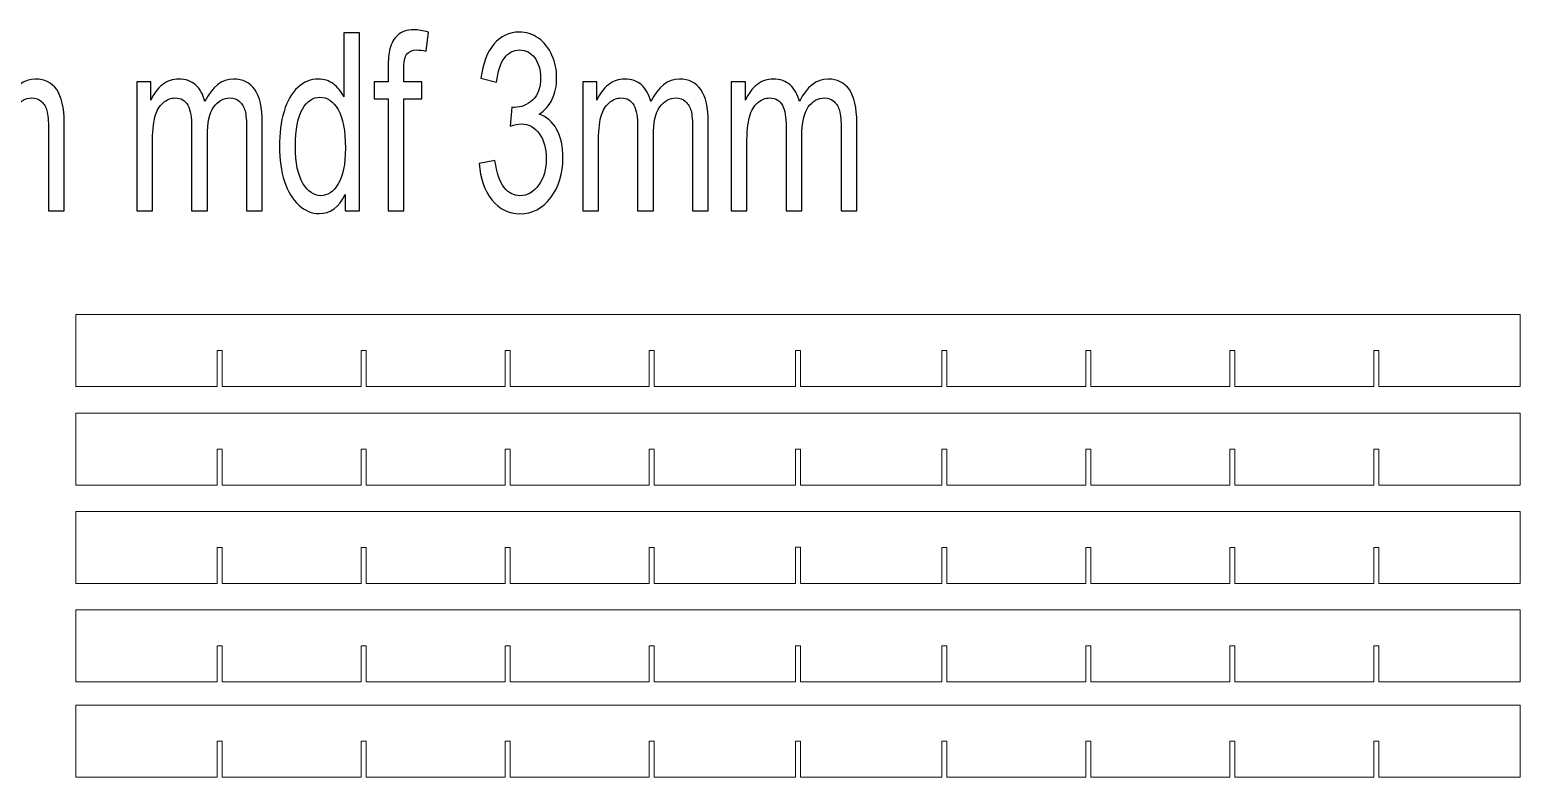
# Model space of a CAD drawing. Header units: millimetres. Extents: x -2444 to 3336, y -980 to 1690.
# Drawn here: x 1020 to 2055, y 1081 to 1600 of the extents above; entities that cross this region are included whole.
import ezdxf

# ---------------------------------------------------------------- set-up
doc = ezdxf.new("R2010")
doc.units = ezdxf.units.MM
doc.header["$MEASUREMENT"] = 0
doc.layers.add('Camada 1', color=7, linetype='Continuous')

msp = doc.modelspace()

# ---------------------------------------------------------------- linework, layer by layer
at = {"layer": 'Camada 1', "color": 250}
for points, knots in [([(1238.7572, 1474.3591), (1238.7572, 1474.3591), (1238.7572, 1485.7258), (1238.7572, 1485.7258), (1238.7572, 1485.7258), (1234.69, 1476.8914), (1228.7026, 1472.4599), (1220.7952, 1472.4599), (1220.7952, 1472.4599), (1215.675, 1472.4599), (1210.9677, 1474.4167), (1206.694, 1478.359), (1206.694, 1478.359), (1202.3996, 1482.2726), (1199.0756, 1487.7689), (1196.7013, 1494.7904), (1196.7013, 1494.7904), (1194.3476, 1501.8406), (1193.1708, 1509.9268), (1193.1708, 1519.0777), (1193.1708, 1519.0777), (1193.1708, 1527.9984), (1194.2444, 1536.0846), (1196.371, 1543.365), (1196.371, 1543.365), (1198.5181, 1550.6167), (1201.7183, 1556.1993), (1205.992, 1560.0554), (1205.992, 1560.0554), (1210.2451, 1563.9402), (1215.035, 1565.8682), (1220.2997, 1565.8682), (1220.2997, 1565.8682), (1224.1812, 1565.8682), (1227.629, 1564.7172), (1230.6434, 1562.4438), (1230.6434, 1562.4438), (1233.6577, 1560.1705), (1236.1146, 1557.1777), (1238.014, 1553.5231), (1238.014, 1553.5231), (1238.014, 1553.5231), (1238.014, 1597.9827), (1238.014, 1597.9827), (1238.014, 1597.9827), (1238.014, 1597.9827), (1248.9151, 1597.9827), (1248.9151, 1597.9827), (1248.9151, 1597.9827), (1248.9151, 1597.9827), (1248.9151, 1474.3591), (1248.9151, 1474.3591), (1248.9151, 1474.3591), (1248.9151, 1474.3591), (1238.7572, 1474.3591), (1238.7572, 1474.3591)], [0, 0, 0, 0, 0.066666667, 0.066666667, 0.066666667, 0.066666667, 0.133333333, 0.133333333, 0.133333333, 0.133333333, 0.2, 0.2, 0.2, 0.2, 0.266666667, 0.266666667, 0.266666667, 0.266666667, 0.333333333, 0.333333333, 0.333333333, 0.333333333, 0.4, 0.4, 0.4, 0.4, 0.466666667, 0.466666667, 0.466666667, 0.466666667, 0.533333333, 0.533333333, 0.533333333, 0.533333333, 0.6, 0.6, 0.6, 0.6, 0.666666667, 0.666666667, 0.666666667, 0.666666667, 0.733333333, 0.733333333, 0.733333333, 0.733333333, 0.8, 0.8, 0.8, 0.8, 0.866666667, 0.866666667, 0.866666667, 0.866666667, 1, 1, 1, 1]), ([(1268.7559, 1474.3591), (1268.7559, 1474.3591), (1268.7559, 1552.2282), (1268.7559, 1552.2282), (1268.7559, 1552.2282), (1268.7559, 1552.2282), (1259.0936, 1552.2282), (1259.0936, 1552.2282), (1259.0936, 1552.2282), (1259.0936, 1552.2282), (1259.0936, 1563.969), (1259.0936, 1563.969), (1259.0936, 1563.969), (1259.0936, 1563.969), (1268.7559, 1563.969), (1268.7559, 1563.969), (1268.7559, 1563.969), (1268.7559, 1563.969), (1268.7559, 1573.4652), (1268.7559, 1573.4652), (1268.7559, 1573.4652), (1268.7559, 1579.4795), (1269.1276, 1583.9398), (1269.8914, 1586.8462), (1269.8914, 1586.8462), (1270.9444, 1590.7598), (1272.7612, 1593.954), (1275.4039, 1596.4), (1275.4039, 1596.4), (1278.026, 1598.846), (1281.7216, 1600.0546), (1286.4702, 1600.0546), (1286.4702, 1600.0546), (1289.5465, 1600.0546), (1292.9324, 1599.5367), (1296.6487, 1598.5295), (1296.6487, 1598.5295), (1296.6487, 1598.5295), (1295.0177, 1585.2348), (1295.0177, 1585.2348), (1295.0177, 1585.2348), (1292.7466, 1585.7815), (1290.6201, 1586.0693), (1288.5968, 1586.0693), (1288.5968, 1586.0693), (1285.2934, 1586.0693), (1282.9604, 1585.0909), (1281.5771, 1583.1341), (1281.5771, 1583.1341), (1280.2144, 1581.1773), (1279.5331, 1577.5227), (1279.5331, 1572.1703), (1279.5331, 1572.1703), (1279.5331, 1572.1703), (1279.5331, 1563.969), (1279.5331, 1563.969), (1279.5331, 1563.969), (1279.5331, 1563.969), (1292.0446, 1563.969), (1292.0446, 1563.969), (1292.0446, 1563.969), (1292.0446, 1563.969), (1292.0446, 1552.2282), (1292.0446, 1552.2282), (1292.0446, 1552.2282), (1292.0446, 1552.2282), (1279.657, 1552.2282), (1279.657, 1552.2282), (1279.657, 1552.2282), (1279.657, 1552.2282), (1279.657, 1474.3591), (1279.657, 1474.3591), (1279.657, 1474.3591), (1279.657, 1474.3591), (1268.7559, 1474.3591), (1268.7559, 1474.3591)], [0, 0, 0, 0, 0.05, 0.05, 0.05, 0.05, 0.1, 0.1, 0.1, 0.1, 0.15, 0.15, 0.15, 0.15, 0.2, 0.2, 0.2, 0.2, 0.25, 0.25, 0.25, 0.25, 0.3, 0.3, 0.3, 0.3, 0.35, 0.35, 0.35, 0.35, 0.4, 0.4, 0.4, 0.4, 0.45, 0.45, 0.45, 0.45, 0.5, 0.5, 0.5, 0.5, 0.55, 0.55, 0.55, 0.55, 0.6, 0.6, 0.6, 0.6, 0.65, 0.65, 0.65, 0.65, 0.7, 0.7, 0.7, 0.7, 0.75, 0.75, 0.75, 0.75, 0.8, 0.8, 0.8, 0.8, 0.85, 0.85, 0.85, 0.85, 0.9, 0.9, 0.9, 0.9, 1, 1, 1, 1]), ([(1332.0153, 1507.1643), (1332.0153, 1507.1643), (1342.9164, 1509.2362), (1342.9164, 1509.2362), (1342.9164, 1509.2362), (1344.1758, 1500.6032), (1346.2817, 1494.3875), (1349.2754, 1490.589), (1349.2754, 1490.589), (1352.2691, 1486.7905), (1355.9441, 1484.8913), (1360.3004, 1484.8913), (1360.3004, 1484.8913), (1365.4619, 1484.8913), (1369.8182, 1487.3661), (1373.328, 1492.3156), (1373.328, 1492.3156), (1376.8378, 1497.2652), (1378.5927, 1503.3945), (1378.5927, 1510.7038), (1378.5927, 1510.7038), (1378.5927, 1517.6677), (1376.9617, 1523.4229), (1373.679, 1527.9696), (1373.679, 1527.9696), (1370.4169, 1532.4875), (1366.2671, 1534.7609), (1361.2088, 1534.7609), (1361.2088, 1534.7609), (1359.1442, 1534.7609), (1356.5841, 1534.1853), (1353.5079, 1533.0631), (1353.5079, 1533.0631), (1353.5079, 1533.0631), (1354.726, 1546.3578), (1354.726, 1546.3578), (1354.726, 1546.3578), (1355.4485, 1546.2427), (1356.0473, 1546.1851), (1356.4809, 1546.1851), (1356.4809, 1546.1851), (1361.1468, 1546.1851), (1365.3174, 1547.8829), (1369.0543, 1551.2498), (1369.0543, 1551.2498), (1372.7706, 1554.6166), (1374.6287, 1559.7964), (1374.6287, 1566.7891), (1374.6287, 1566.7891), (1374.6287, 1572.3429), (1373.2661, 1576.9471), (1370.5614, 1580.6018), (1370.5614, 1580.6018), (1367.8568, 1584.2564), (1364.3677, 1586.0693), (1360.0939, 1586.0693), (1360.0939, 1586.0693), (1355.8408, 1586.0693), (1352.3103, 1584.1988), (1349.4818, 1580.4579), (1349.4818, 1580.4579), (1346.6534, 1576.7169), (1344.8365, 1571.1055), (1344.0313, 1563.6237), (1344.0313, 1563.6237), (1344.0313, 1563.6237), (1333.1302, 1566.3862), (1333.1302, 1566.3862), (1333.1302, 1566.3862), (1334.4722, 1576.5731), (1337.4865, 1584.4866), (1342.2144, 1590.098), (1342.2144, 1590.098), (1346.9218, 1595.7094), (1352.8059, 1598.5007), (1359.8255, 1598.5007), (1359.8255, 1598.5007), (1364.6567, 1598.5007), (1369.1162, 1597.0619), (1373.1835, 1594.1555), (1373.1835, 1594.1555), (1377.2714, 1591.2778), (1380.389, 1587.3354), (1382.5361, 1582.3571), (1382.5361, 1582.3571), (1384.704, 1577.35), (1385.7775, 1572.0552), (1385.7775, 1566.4437), (1385.7775, 1566.4437), (1385.7775, 1561.1201), (1384.7453, 1556.2857), (1382.7013, 1551.9116), (1382.7013, 1551.9116), (1380.6367, 1547.5376), (1377.5811, 1544.0557), (1373.5551, 1541.4658), (1373.5551, 1541.4658), (1378.7992, 1539.7967), (1382.8665, 1536.286), (1385.7775, 1530.9624), (1385.7775, 1530.9624), (1388.668, 1525.6675), (1390.1132, 1518.9914), (1390.1132, 1511.0203), (1390.1132, 1511.0203), (1390.1132, 1500.2291), (1387.2847, 1491.0494), (1381.6484, 1483.5388), (1381.6484, 1483.5388), (1375.9913, 1476.0281), (1368.8479, 1472.2872), (1360.2178, 1472.2872), (1360.2178, 1472.2872), (1352.4342, 1472.2872), (1345.972, 1475.5389), (1340.8312, 1482.0136), (1340.8312, 1482.0136), (1335.6697, 1488.4883), (1332.7379, 1496.8623), (1332.0153, 1507.1643)], [0, 0, 0, 0, 0.032258065, 0.032258065, 0.032258065, 0.032258065, 0.064516129, 0.064516129, 0.064516129, 0.064516129, 0.096774194, 0.096774194, 0.096774194, 0.096774194, 0.129032258, 0.129032258, 0.129032258, 0.129032258, 0.161290323, 0.161290323, 0.161290323, 0.161290323, 0.193548387, 0.193548387, 0.193548387, 0.193548387, 0.225806452, 0.225806452, 0.225806452, 0.225806452, 0.258064516, 0.258064516, 0.258064516, 0.258064516, 0.290322581, 0.290322581, 0.290322581, 0.290322581, 0.322580645, 0.322580645, 0.322580645, 0.322580645, 0.35483871, 0.35483871, 0.35483871, 0.35483871, 0.387096774, 0.387096774, 0.387096774, 0.387096774, 0.419354839, 0.419354839, 0.419354839, 0.419354839, 0.451612903, 0.451612903, 0.451612903, 0.451612903, 0.483870968, 0.483870968, 0.483870968, 0.483870968, 0.516129032, 0.516129032, 0.516129032, 0.516129032, 0.548387097, 0.548387097, 0.548387097, 0.548387097, 0.580645161, 0.580645161, 0.580645161, 0.580645161, 0.612903226, 0.612903226, 0.612903226, 0.612903226, 0.64516129, 0.64516129, 0.64516129, 0.64516129, 0.677419355, 0.677419355, 0.677419355, 0.677419355, 0.709677419, 0.709677419, 0.709677419, 0.709677419, 0.741935484, 0.741935484, 0.741935484, 0.741935484, 0.774193548, 0.774193548, 0.774193548, 0.774193548, 0.806451613, 0.806451613, 0.806451613, 0.806451613, 0.838709677, 0.838709677, 0.838709677, 0.838709677, 0.870967742, 0.870967742, 0.870967742, 0.870967742, 0.903225806, 0.903225806, 0.903225806, 0.903225806, 0.935483871, 0.935483871, 0.935483871, 0.935483871, 1, 1, 1, 1]), ([(956.4641, 1474.3591), (956.4641, 1474.3591), (956.4641, 1563.969), (956.4641, 1563.969), (956.4641, 1563.969), (956.4641, 1563.969), (966.2503, 1563.969), (966.2503, 1563.969), (966.2503, 1563.969), (966.2503, 1563.969), (966.2503, 1551.3073), (966.2503, 1551.3073), (966.2503, 1551.3073), (968.2529, 1555.6813), (970.937, 1559.2209), (974.2816, 1561.8683), (974.2816, 1561.8683), (977.6262, 1564.5445), (981.4251, 1565.8682), (985.6988, 1565.8682), (985.6988, 1565.8682), (990.4474, 1565.8682), (994.3496, 1564.4869), (997.3845, 1561.7532), (997.3845, 1561.7532), (1000.4195, 1558.9906), (1002.5667, 1555.1634), (1003.8054, 1550.2138), (1003.8054, 1550.2138), (1008.9256, 1560.6597), (1015.553, 1565.8682), (1023.7289, 1565.8682), (1023.7289, 1565.8682), (1030.1292, 1565.8682), (1035.0635, 1563.4222), (1038.4908, 1558.5014), (1038.4908, 1558.5014), (1041.9387, 1553.5807), (1043.6729, 1546.0125), (1043.6729, 1535.7968), (1043.6729, 1535.7968), (1043.6729, 1535.7968), (1043.6729, 1474.3591), (1043.6729, 1474.3591), (1043.6729, 1474.3591), (1043.6729, 1474.3591), (1032.7718, 1474.3591), (1032.7718, 1474.3591), (1032.7718, 1474.3591), (1032.7718, 1474.3591), (1032.7718, 1530.7609), (1032.7718, 1530.7609), (1032.7718, 1530.7609), (1032.7718, 1536.804), (1032.4002, 1541.178), (1031.6982, 1543.8542), (1031.6982, 1543.8542), (1030.9963, 1546.5304), (1029.7162, 1548.6599), (1027.8374, 1550.3002), (1027.8374, 1550.3002), (1025.9793, 1551.9404), (1023.7908, 1552.7462), (1021.2926, 1552.7462), (1021.2926, 1552.7462), (1016.7505, 1552.7462), (1012.9929, 1550.6455), (1009.9992, 1546.4729), (1009.9992, 1546.4729), (1007.0055, 1542.2715), (1005.519, 1535.5666), (1005.519, 1526.3581), (1005.519, 1526.3581), (1005.519, 1526.3581), (1005.519, 1474.3591), (1005.519, 1474.3591), (1005.519, 1474.3591), (1005.519, 1474.3591), (994.618, 1474.3591), (994.618, 1474.3591), (994.618, 1474.3591), (994.618, 1474.3591), (994.618, 1532.5163), (994.618, 1532.5163), (994.618, 1532.5163), (994.618, 1539.25), (993.7302, 1544.3147), (991.9546, 1547.6815), (991.9546, 1547.6815), (990.179, 1551.0483), (987.2679, 1552.7462), (983.242, 1552.7462), (983.242, 1552.7462), (980.1864, 1552.7462), (977.3578, 1551.6239), (974.7565, 1549.3793), (974.7565, 1549.3793), (972.1551, 1547.1347), (970.2763, 1543.8542), (969.0995, 1539.509), (969.0995, 1539.509), (967.9433, 1535.1925), (967.3652, 1528.948), (967.3652, 1520.8043), (967.3652, 1520.8043), (967.3652, 1520.8043), (967.3652, 1474.3591), (967.3652, 1474.3591), (967.3652, 1474.3591), (967.3652, 1474.3591), (956.4641, 1474.3591), (956.4641, 1474.3591)], [0, 0, 0, 0, 0.034482759, 0.034482759, 0.034482759, 0.034482759, 0.068965517, 0.068965517, 0.068965517, 0.068965517, 0.103448276, 0.103448276, 0.103448276, 0.103448276, 0.137931034, 0.137931034, 0.137931034, 0.137931034, 0.172413793, 0.172413793, 0.172413793, 0.172413793, 0.206896552, 0.206896552, 0.206896552, 0.206896552, 0.24137931, 0.24137931, 0.24137931, 0.24137931, 0.275862069, 0.275862069, 0.275862069, 0.275862069, 0.310344828, 0.310344828, 0.310344828, 0.310344828, 0.344827586, 0.344827586, 0.344827586, 0.344827586, 0.379310345, 0.379310345, 0.379310345, 0.379310345, 0.413793103, 0.413793103, 0.413793103, 0.413793103, 0.448275862, 0.448275862, 0.448275862, 0.448275862, 0.482758621, 0.482758621, 0.482758621, 0.482758621, 0.517241379, 0.517241379, 0.517241379, 0.517241379, 0.551724138, 0.551724138, 0.551724138, 0.551724138, 0.586206897, 0.586206897, 0.586206897, 0.586206897, 0.620689655, 0.620689655, 0.620689655, 0.620689655, 0.655172414, 0.655172414, 0.655172414, 0.655172414, 0.689655172, 0.689655172, 0.689655172, 0.689655172, 0.724137931, 0.724137931, 0.724137931, 0.724137931, 0.75862069, 0.75862069, 0.75862069, 0.75862069, 0.793103448, 0.793103448, 0.793103448, 0.793103448, 0.827586207, 0.827586207, 0.827586207, 0.827586207, 0.862068966, 0.862068966, 0.862068966, 0.862068966, 0.896551724, 0.896551724, 0.896551724, 0.896551724, 0.931034483, 0.931034483, 0.931034483, 0.931034483, 1, 1, 1, 1]), ([(1094.0699, 1474.3591), (1094.0699, 1474.3591), (1094.0699, 1563.969), (1094.0699, 1563.969), (1094.0699, 1563.969), (1094.0699, 1563.969), (1103.8561, 1563.969), (1103.8561, 1563.969), (1103.8561, 1563.969), (1103.8561, 1563.969), (1103.8561, 1551.3073), (1103.8561, 1551.3073), (1103.8561, 1551.3073), (1105.8587, 1555.6813), (1108.5427, 1559.2209), (1111.8874, 1561.8683), (1111.8874, 1561.8683), (1115.232, 1564.5445), (1119.0309, 1565.8682), (1123.3046, 1565.8682), (1123.3046, 1565.8682), (1128.0532, 1565.8682), (1131.9554, 1564.4869), (1134.9903, 1561.7532), (1134.9903, 1561.7532), (1138.0252, 1558.9906), (1140.1725, 1555.1634), (1141.4112, 1550.2138), (1141.4112, 1550.2138), (1146.5314, 1560.6597), (1153.1588, 1565.8682), (1161.3347, 1565.8682), (1161.3347, 1565.8682), (1167.7349, 1565.8682), (1172.6693, 1563.4222), (1176.0965, 1558.5014), (1176.0965, 1558.5014), (1179.5444, 1553.5807), (1181.2787, 1546.0125), (1181.2787, 1535.7968), (1181.2787, 1535.7968), (1181.2787, 1535.7968), (1181.2787, 1474.3591), (1181.2787, 1474.3591), (1181.2787, 1474.3591), (1181.2787, 1474.3591), (1170.3776, 1474.3591), (1170.3776, 1474.3591), (1170.3776, 1474.3591), (1170.3776, 1474.3591), (1170.3776, 1530.7609), (1170.3776, 1530.7609), (1170.3776, 1530.7609), (1170.3776, 1536.804), (1170.006, 1541.178), (1169.304, 1543.8542), (1169.304, 1543.8542), (1168.6021, 1546.5304), (1167.322, 1548.6599), (1165.4432, 1550.3002), (1165.4432, 1550.3002), (1163.5851, 1551.9404), (1161.3966, 1552.7462), (1158.8984, 1552.7462), (1158.8984, 1552.7462), (1154.3563, 1552.7462), (1150.5987, 1550.6455), (1147.605, 1546.4729), (1147.605, 1546.4729), (1144.6113, 1542.2715), (1143.1248, 1535.5666), (1143.1248, 1526.3581), (1143.1248, 1526.3581), (1143.1248, 1526.3581), (1143.1248, 1474.3591), (1143.1248, 1474.3591), (1143.1248, 1474.3591), (1143.1248, 1474.3591), (1132.2238, 1474.3591), (1132.2238, 1474.3591), (1132.2238, 1474.3591), (1132.2238, 1474.3591), (1132.2238, 1532.5163), (1132.2238, 1532.5163), (1132.2238, 1532.5163), (1132.2238, 1539.25), (1131.336, 1544.3147), (1129.5604, 1547.6815), (1129.5604, 1547.6815), (1127.7848, 1551.0483), (1124.8737, 1552.7462), (1120.8477, 1552.7462), (1120.8477, 1552.7462), (1117.7921, 1552.7462), (1114.9636, 1551.6239), (1112.3622, 1549.3793), (1112.3622, 1549.3793), (1109.7609, 1547.1347), (1107.882, 1543.8542), (1106.7053, 1539.509), (1106.7053, 1539.509), (1105.5491, 1535.1925), (1104.9709, 1528.948), (1104.9709, 1520.8043), (1104.9709, 1520.8043), (1104.9709, 1520.8043), (1104.9709, 1474.3591), (1104.9709, 1474.3591), (1104.9709, 1474.3591), (1104.9709, 1474.3591), (1094.0699, 1474.3591), (1094.0699, 1474.3591)], [0, 0, 0, 0, 0.034482759, 0.034482759, 0.034482759, 0.034482759, 0.068965517, 0.068965517, 0.068965517, 0.068965517, 0.103448276, 0.103448276, 0.103448276, 0.103448276, 0.137931034, 0.137931034, 0.137931034, 0.137931034, 0.172413793, 0.172413793, 0.172413793, 0.172413793, 0.206896552, 0.206896552, 0.206896552, 0.206896552, 0.24137931, 0.24137931, 0.24137931, 0.24137931, 0.275862069, 0.275862069, 0.275862069, 0.275862069, 0.310344828, 0.310344828, 0.310344828, 0.310344828, 0.344827586, 0.344827586, 0.344827586, 0.344827586, 0.379310345, 0.379310345, 0.379310345, 0.379310345, 0.413793103, 0.413793103, 0.413793103, 0.413793103, 0.448275862, 0.448275862, 0.448275862, 0.448275862, 0.482758621, 0.482758621, 0.482758621, 0.482758621, 0.517241379, 0.517241379, 0.517241379, 0.517241379, 0.551724138, 0.551724138, 0.551724138, 0.551724138, 0.586206897, 0.586206897, 0.586206897, 0.586206897, 0.620689655, 0.620689655, 0.620689655, 0.620689655, 0.655172414, 0.655172414, 0.655172414, 0.655172414, 0.689655172, 0.689655172, 0.689655172, 0.689655172, 0.724137931, 0.724137931, 0.724137931, 0.724137931, 0.75862069, 0.75862069, 0.75862069, 0.75862069, 0.793103448, 0.793103448, 0.793103448, 0.793103448, 0.827586207, 0.827586207, 0.827586207, 0.827586207, 0.862068966, 0.862068966, 0.862068966, 0.862068966, 0.896551724, 0.896551724, 0.896551724, 0.896551724, 0.931034483, 0.931034483, 0.931034483, 0.931034483, 1, 1, 1, 1]), ([(1403.8841, 1474.3591), (1403.8841, 1474.3591), (1403.8841, 1563.969), (1403.8841, 1563.969), (1403.8841, 1563.969), (1403.8841, 1563.969), (1413.6703, 1563.969), (1413.6703, 1563.969), (1413.6703, 1563.969), (1413.6703, 1563.969), (1413.6703, 1551.3073), (1413.6703, 1551.3073), (1413.6703, 1551.3073), (1415.673, 1555.6813), (1418.357, 1559.2209), (1421.7017, 1561.8683), (1421.7017, 1561.8683), (1425.0463, 1564.5445), (1428.8452, 1565.8682), (1433.1189, 1565.8682), (1433.1189, 1565.8682), (1437.8675, 1565.8682), (1441.7696, 1564.4869), (1444.8046, 1561.7532), (1444.8046, 1561.7532), (1447.8395, 1558.9906), (1449.9867, 1555.1634), (1451.2255, 1550.2138), (1451.2255, 1550.2138), (1456.3457, 1560.6597), (1462.9731, 1565.8682), (1471.1489, 1565.8682), (1471.1489, 1565.8682), (1477.5492, 1565.8682), (1482.4836, 1563.4222), (1485.9108, 1558.5014), (1485.9108, 1558.5014), (1489.3587, 1553.5807), (1491.093, 1546.0125), (1491.093, 1535.7968), (1491.093, 1535.7968), (1491.093, 1535.7968), (1491.093, 1474.3591), (1491.093, 1474.3591), (1491.093, 1474.3591), (1491.093, 1474.3591), (1480.1918, 1474.3591), (1480.1918, 1474.3591), (1480.1918, 1474.3591), (1480.1918, 1474.3591), (1480.1918, 1530.7609), (1480.1918, 1530.7609), (1480.1918, 1530.7609), (1480.1918, 1536.804), (1479.8203, 1541.178), (1479.1183, 1543.8542), (1479.1183, 1543.8542), (1478.4163, 1546.5304), (1477.1362, 1548.6599), (1475.2575, 1550.3002), (1475.2575, 1550.3002), (1473.3993, 1551.9404), (1471.2109, 1552.7462), (1468.7126, 1552.7462), (1468.7126, 1552.7462), (1464.1705, 1552.7462), (1460.413, 1550.6455), (1457.4193, 1546.4729), (1457.4193, 1546.4729), (1454.4256, 1542.2715), (1452.9391, 1535.5666), (1452.9391, 1526.3581), (1452.9391, 1526.3581), (1452.9391, 1526.3581), (1452.9391, 1474.3591), (1452.9391, 1474.3591), (1452.9391, 1474.3591), (1452.9391, 1474.3591), (1442.038, 1474.3591), (1442.038, 1474.3591), (1442.038, 1474.3591), (1442.038, 1474.3591), (1442.038, 1532.5163), (1442.038, 1532.5163), (1442.038, 1532.5163), (1442.038, 1539.25), (1441.1502, 1544.3147), (1439.3747, 1547.6815), (1439.3747, 1547.6815), (1437.5991, 1551.0483), (1434.688, 1552.7462), (1430.662, 1552.7462), (1430.662, 1552.7462), (1427.6064, 1552.7462), (1424.7779, 1551.6239), (1422.1765, 1549.3793), (1422.1765, 1549.3793), (1419.5751, 1547.1347), (1417.6963, 1543.8542), (1416.5195, 1539.509), (1416.5195, 1539.509), (1415.3633, 1535.1925), (1414.7852, 1528.948), (1414.7852, 1520.8043), (1414.7852, 1520.8043), (1414.7852, 1520.8043), (1414.7852, 1474.3591), (1414.7852, 1474.3591), (1414.7852, 1474.3591), (1414.7852, 1474.3591), (1403.8841, 1474.3591), (1403.8841, 1474.3591)], [0, 0, 0, 0, 0.034482759, 0.034482759, 0.034482759, 0.034482759, 0.068965517, 0.068965517, 0.068965517, 0.068965517, 0.103448276, 0.103448276, 0.103448276, 0.103448276, 0.137931034, 0.137931034, 0.137931034, 0.137931034, 0.172413793, 0.172413793, 0.172413793, 0.172413793, 0.206896552, 0.206896552, 0.206896552, 0.206896552, 0.24137931, 0.24137931, 0.24137931, 0.24137931, 0.275862069, 0.275862069, 0.275862069, 0.275862069, 0.310344828, 0.310344828, 0.310344828, 0.310344828, 0.344827586, 0.344827586, 0.344827586, 0.344827586, 0.379310345, 0.379310345, 0.379310345, 0.379310345, 0.413793103, 0.413793103, 0.413793103, 0.413793103, 0.448275862, 0.448275862, 0.448275862, 0.448275862, 0.482758621, 0.482758621, 0.482758621, 0.482758621, 0.517241379, 0.517241379, 0.517241379, 0.517241379, 0.551724138, 0.551724138, 0.551724138, 0.551724138, 0.586206897, 0.586206897, 0.586206897, 0.586206897, 0.620689655, 0.620689655, 0.620689655, 0.620689655, 0.655172414, 0.655172414, 0.655172414, 0.655172414, 0.689655172, 0.689655172, 0.689655172, 0.689655172, 0.724137931, 0.724137931, 0.724137931, 0.724137931, 0.75862069, 0.75862069, 0.75862069, 0.75862069, 0.793103448, 0.793103448, 0.793103448, 0.793103448, 0.827586207, 0.827586207, 0.827586207, 0.827586207, 0.862068966, 0.862068966, 0.862068966, 0.862068966, 0.896551724, 0.896551724, 0.896551724, 0.896551724, 0.931034483, 0.931034483, 0.931034483, 0.931034483, 1, 1, 1, 1]), ([(1507.073, 1474.3591), (1507.073, 1474.3591), (1507.073, 1563.969), (1507.073, 1563.969), (1507.073, 1563.969), (1507.073, 1563.969), (1516.8592, 1563.969), (1516.8592, 1563.969), (1516.8592, 1563.969), (1516.8592, 1563.969), (1516.8592, 1551.3073), (1516.8592, 1551.3073), (1516.8592, 1551.3073), (1518.8619, 1555.6813), (1521.5459, 1559.2209), (1524.8906, 1561.8683), (1524.8906, 1561.8683), (1528.2352, 1564.5445), (1532.034, 1565.8682), (1536.3078, 1565.8682), (1536.3078, 1565.8682), (1541.0564, 1565.8682), (1544.9585, 1564.4869), (1547.9934, 1561.7532), (1547.9934, 1561.7532), (1551.0284, 1558.9906), (1553.1756, 1555.1634), (1554.4144, 1550.2138), (1554.4144, 1550.2138), (1559.5345, 1560.6597), (1566.162, 1565.8682), (1574.3378, 1565.8682), (1574.3378, 1565.8682), (1580.7381, 1565.8682), (1585.6724, 1563.4222), (1589.0997, 1558.5014), (1589.0997, 1558.5014), (1592.5476, 1553.5807), (1594.2818, 1546.0125), (1594.2818, 1535.7968), (1594.2818, 1535.7968), (1594.2818, 1535.7968), (1594.2818, 1474.3591), (1594.2818, 1474.3591), (1594.2818, 1474.3591), (1594.2818, 1474.3591), (1583.3807, 1474.3591), (1583.3807, 1474.3591), (1583.3807, 1474.3591), (1583.3807, 1474.3591), (1583.3807, 1530.7609), (1583.3807, 1530.7609), (1583.3807, 1530.7609), (1583.3807, 1536.804), (1583.0091, 1541.178), (1582.3072, 1543.8542), (1582.3072, 1543.8542), (1581.6052, 1546.5304), (1580.3251, 1548.6599), (1578.4464, 1550.3002), (1578.4464, 1550.3002), (1576.5882, 1551.9404), (1574.3997, 1552.7462), (1571.9015, 1552.7462), (1571.9015, 1552.7462), (1567.3594, 1552.7462), (1563.6018, 1550.6455), (1560.6082, 1546.4729), (1560.6082, 1546.4729), (1557.6145, 1542.2715), (1556.128, 1535.5666), (1556.128, 1526.3581), (1556.128, 1526.3581), (1556.128, 1526.3581), (1556.128, 1474.3591), (1556.128, 1474.3591), (1556.128, 1474.3591), (1556.128, 1474.3591), (1545.2269, 1474.3591), (1545.2269, 1474.3591), (1545.2269, 1474.3591), (1545.2269, 1474.3591), (1545.2269, 1532.5163), (1545.2269, 1532.5163), (1545.2269, 1532.5163), (1545.2269, 1539.25), (1544.3391, 1544.3147), (1542.5635, 1547.6815), (1542.5635, 1547.6815), (1540.788, 1551.0483), (1537.8769, 1552.7462), (1533.8509, 1552.7462), (1533.8509, 1552.7462), (1530.7953, 1552.7462), (1527.9668, 1551.6239), (1525.3654, 1549.3793), (1525.3654, 1549.3793), (1522.764, 1547.1347), (1520.8852, 1543.8542), (1519.7084, 1539.509), (1519.7084, 1539.509), (1518.5522, 1535.1925), (1517.9741, 1528.948), (1517.9741, 1520.8043), (1517.9741, 1520.8043), (1517.9741, 1520.8043), (1517.9741, 1474.3591), (1517.9741, 1474.3591), (1517.9741, 1474.3591), (1517.9741, 1474.3591), (1507.073, 1474.3591), (1507.073, 1474.3591)], [0, 0, 0, 0, 0.034482759, 0.034482759, 0.034482759, 0.034482759, 0.068965517, 0.068965517, 0.068965517, 0.068965517, 0.103448276, 0.103448276, 0.103448276, 0.103448276, 0.137931034, 0.137931034, 0.137931034, 0.137931034, 0.172413793, 0.172413793, 0.172413793, 0.172413793, 0.206896552, 0.206896552, 0.206896552, 0.206896552, 0.24137931, 0.24137931, 0.24137931, 0.24137931, 0.275862069, 0.275862069, 0.275862069, 0.275862069, 0.310344828, 0.310344828, 0.310344828, 0.310344828, 0.344827586, 0.344827586, 0.344827586, 0.344827586, 0.379310345, 0.379310345, 0.379310345, 0.379310345, 0.413793103, 0.413793103, 0.413793103, 0.413793103, 0.448275862, 0.448275862, 0.448275862, 0.448275862, 0.482758621, 0.482758621, 0.482758621, 0.482758621, 0.517241379, 0.517241379, 0.517241379, 0.517241379, 0.551724138, 0.551724138, 0.551724138, 0.551724138, 0.586206897, 0.586206897, 0.586206897, 0.586206897, 0.620689655, 0.620689655, 0.620689655, 0.620689655, 0.655172414, 0.655172414, 0.655172414, 0.655172414, 0.689655172, 0.689655172, 0.689655172, 0.689655172, 0.724137931, 0.724137931, 0.724137931, 0.724137931, 0.75862069, 0.75862069, 0.75862069, 0.75862069, 0.793103448, 0.793103448, 0.793103448, 0.793103448, 0.827586207, 0.827586207, 0.827586207, 0.827586207, 0.862068966, 0.862068966, 0.862068966, 0.862068966, 0.896551724, 0.896551724, 0.896551724, 0.896551724, 0.931034483, 0.931034483, 0.931034483, 0.931034483, 1, 1, 1, 1]), ([(1204.3197, 1519.0489), (1204.3197, 1507.5959), (1206.0539, 1499.0493), (1209.5431, 1493.3803), (1209.5431, 1493.3803), (1213.0116, 1487.7114), (1217.1202, 1484.8913), (1221.8481, 1484.8913), (1221.8481, 1484.8913), (1226.6174, 1484.8913), (1230.664, 1487.5963), (1234.0087, 1493.0062), (1234.0087, 1493.0062), (1237.3327, 1498.4162), (1239.005, 1506.6751), (1239.005, 1517.7828), (1239.005, 1517.7828), (1239.005, 1529.984), (1237.312, 1538.9622), (1233.9054, 1544.6887), (1233.9054, 1544.6887), (1230.5195, 1550.4153), (1226.3283, 1553.2641), (1221.3526, 1553.2641), (1221.3526, 1553.2641), (1216.5008, 1553.2641), (1212.4542, 1550.5304), (1209.1922, 1545.0341), (1209.1922, 1545.0341), (1205.9507, 1539.5378), (1204.3197, 1530.876), (1204.3197, 1519.0489)], [0, 0, 0, 0, 0.111111111, 0.111111111, 0.111111111, 0.111111111, 0.222222222, 0.222222222, 0.222222222, 0.222222222, 0.333333333, 0.333333333, 0.333333333, 0.333333333, 0.444444444, 0.444444444, 0.444444444, 0.444444444, 0.555555556, 0.555555556, 0.555555556, 0.555555556, 0.666666667, 0.666666667, 0.666666667, 0.666666667, 0.777777778, 0.777777778, 0.777777778, 0.777777778, 1, 1, 1, 1])]:
    msp.add_open_spline(points, degree=3, knots=knots, dxfattribs=at)
at = {"layer": 'Camada 1', "lineweight": 15}
for points in [[(1555.1355, 1402.3006), (1555.1355, 1402.3006), (1051.75, 1402.3008), (1051.75, 1402.3008)], [(1051.75, 1402.3008), (1051.75, 1402.3008), (1051.75, 1352.3008), (1051.75, 1352.3008)], [(2055.1355, 1402.3006), (2055.1355, 1402.3006), (1555.1355, 1402.3006), (1555.1355, 1402.3006)], [(2055.1355, 1352.3006), (2055.1355, 1352.3006), (2055.1355, 1402.3006), (2055.1355, 1402.3006)], [(1150, 1377.3008), (1150, 1377.3008), (1150, 1352.3008), (1150, 1352.3008)], [(1153.5, 1377.3008), (1153.5, 1377.3008), (1150, 1377.3008), (1150, 1377.3008)], [(1153.5, 1352.3008), (1153.5, 1352.3008), (1153.5, 1377.3008), (1153.5, 1377.3008)], [(1250, 1377.3008), (1250, 1377.3008), (1250, 1352.3008), (1250, 1352.3008)], [(1253.5, 1377.3008), (1253.5, 1377.3008), (1250, 1377.3008), (1250, 1377.3008)], [(1253.5, 1352.3008), (1253.5, 1352.3008), (1253.5, 1377.3008), (1253.5, 1377.3008)], [(1350, 1377.3008), (1350, 1377.3008), (1350, 1352.3008), (1350, 1352.3008)], [(1353.5, 1377.3008), (1353.5, 1377.3008), (1350, 1377.3008), (1350, 1377.3008)], [(1353.5, 1352.3008), (1353.5, 1352.3008), (1353.5, 1377.3008), (1353.5, 1377.3008)], [(1450, 1377.3008), (1450, 1377.3008), (1450, 1352.3008), (1450, 1352.3008)], [(1453.5, 1377.3008), (1453.5, 1377.3008), (1450, 1377.3008), (1450, 1377.3008)], [(1453.5, 1352.3008), (1453.5, 1352.3008), (1453.5, 1377.3008), (1453.5, 1377.3008)], [(1551.6877, 1377.3138), (1551.6877, 1377.3138), (1551.6942, 1352.3008), (1551.6942, 1352.3008)], [(1555.1877, 1377.3138), (1555.1877, 1377.3138), (1551.6877, 1377.3138), (1551.6877, 1377.3138)], [(1555.1877, 1352.3138), (1555.1877, 1352.3138), (1555.1877, 1377.3138), (1555.1877, 1377.3138)], [(1653.3855, 1377.3006), (1653.3855, 1377.3006), (1653.3855, 1352.3006), (1653.3855, 1352.3006)], [(1656.8855, 1377.3006), (1656.8855, 1377.3006), (1653.3855, 1377.3006), (1653.3855, 1377.3006)], [(1656.8855, 1352.3006), (1656.8855, 1352.3006), (1656.8855, 1377.3006), (1656.8855, 1377.3006)], [(1753.3855, 1377.3006), (1753.3855, 1377.3006), (1753.3855, 1352.3006), (1753.3855, 1352.3006)], [(1756.8855, 1377.3006), (1756.8855, 1377.3006), (1753.3855, 1377.3006), (1753.3855, 1377.3006)], [(1756.8855, 1352.3006), (1756.8855, 1352.3006), (1756.8855, 1377.3006), (1756.8855, 1377.3006)], [(1853.3855, 1377.3006), (1853.3855, 1377.3006), (1853.3855, 1352.3006), (1853.3855, 1352.3006)], [(1856.8855, 1377.3006), (1856.8855, 1377.3006), (1853.3855, 1377.3006), (1853.3855, 1377.3006)], [(1856.8855, 1352.3006), (1856.8855, 1352.3006), (1856.8855, 1377.3006), (1856.8855, 1377.3006)], [(1953.3855, 1377.3006), (1953.3855, 1377.3006), (1953.3855, 1352.3006), (1953.3855, 1352.3006)], [(1956.8855, 1377.3006), (1956.8855, 1377.3006), (1953.3855, 1377.3006), (1953.3855, 1377.3006)], [(1956.8855, 1352.3006), (1956.8855, 1352.3006), (1956.8855, 1377.3006), (1956.8855, 1377.3006)], [(1051.75, 1352.3008), (1051.75, 1352.3008), (1150, 1352.3008), (1150, 1352.3008)], [(1153.5, 1352.3008), (1153.5, 1352.3008), (1250, 1352.3008), (1250, 1352.3008)], [(1253.5, 1352.3008), (1253.5, 1352.3008), (1350, 1352.3008), (1350, 1352.3008)], [(1353.5, 1352.3008), (1353.5, 1352.3008), (1450, 1352.3008), (1450, 1352.3008)], [(1453.5, 1352.3008), (1453.5, 1352.3008), (1551.6942, 1352.3008), (1551.6942, 1352.3008)], [(1555.1727, 1352.3006), (1555.1727, 1352.3006), (1653.3855, 1352.3006), (1653.3855, 1352.3006)], [(1656.8855, 1352.3006), (1656.8855, 1352.3006), (1753.3855, 1352.3006), (1753.3855, 1352.3006)], [(1756.8855, 1352.3006), (1756.8855, 1352.3006), (1853.3855, 1352.3006), (1853.3855, 1352.3006)], [(1856.8855, 1352.3006), (1856.8855, 1352.3006), (1953.3855, 1352.3006), (1953.3855, 1352.3006)], [(1956.8855, 1352.3006), (1956.8855, 1352.3006), (2055.1355, 1352.3006), (2055.1355, 1352.3006)], [(1555.1357, 1333.8191), (1555.1357, 1333.8191), (1051.7502, 1333.8193), (1051.7502, 1333.8193)], [(1051.7502, 1333.8193), (1051.7502, 1333.8193), (1051.7502, 1283.8193), (1051.7502, 1283.8193)], [(2055.1357, 1333.8191), (2055.1357, 1333.8191), (1555.1357, 1333.8191), (1555.1357, 1333.8191)], [(2055.1357, 1283.8191), (2055.1357, 1283.8191), (2055.1357, 1333.8191), (2055.1357, 1333.8191)], [(1150.0002, 1308.8193), (1150.0002, 1308.8193), (1150.0002, 1283.8193), (1150.0002, 1283.8193)], [(1153.5002, 1308.8193), (1153.5002, 1308.8193), (1150.0002, 1308.8193), (1150.0002, 1308.8193)], [(1153.5002, 1283.8193), (1153.5002, 1283.8193), (1153.5002, 1308.8193), (1153.5002, 1308.8193)], [(1250.0002, 1308.8193), (1250.0002, 1308.8193), (1250.0002, 1283.8193), (1250.0002, 1283.8193)], [(1253.5002, 1308.8193), (1253.5002, 1308.8193), (1250.0002, 1308.8193), (1250.0002, 1308.8193)], [(1253.5002, 1283.8193), (1253.5002, 1283.8193), (1253.5002, 1308.8193), (1253.5002, 1308.8193)], [(1350.0002, 1308.8193), (1350.0002, 1308.8193), (1350.0002, 1283.8193), (1350.0002, 1283.8193)], [(1353.5002, 1308.8193), (1353.5002, 1308.8193), (1350.0002, 1308.8193), (1350.0002, 1308.8193)], [(1353.5002, 1283.8193), (1353.5002, 1283.8193), (1353.5002, 1308.8193), (1353.5002, 1308.8193)], [(1450.0002, 1308.8193), (1450.0002, 1308.8193), (1450.0002, 1283.8193), (1450.0002, 1283.8193)], [(1453.5002, 1308.8193), (1453.5002, 1308.8193), (1450.0002, 1308.8193), (1450.0002, 1308.8193)], [(1453.5002, 1283.8193), (1453.5002, 1283.8193), (1453.5002, 1308.8193), (1453.5002, 1308.8193)], [(1551.6879, 1308.8323), (1551.6879, 1308.8323), (1551.6944, 1283.8193), (1551.6944, 1283.8193)], [(1555.1879, 1308.8323), (1555.1879, 1308.8323), (1551.6879, 1308.8323), (1551.6879, 1308.8323)], [(1555.1879, 1283.8323), (1555.1879, 1283.8323), (1555.1879, 1308.8323), (1555.1879, 1308.8323)], [(1653.3857, 1308.8191), (1653.3857, 1308.8191), (1653.3857, 1283.8191), (1653.3857, 1283.8191)], [(1656.8857, 1308.8191), (1656.8857, 1308.8191), (1653.3857, 1308.8191), (1653.3857, 1308.8191)], [(1656.8857, 1283.8191), (1656.8857, 1283.8191), (1656.8857, 1308.8191), (1656.8857, 1308.8191)], [(1753.3857, 1308.8191), (1753.3857, 1308.8191), (1753.3857, 1283.8191), (1753.3857, 1283.8191)], [(1756.8857, 1308.8191), (1756.8857, 1308.8191), (1753.3857, 1308.8191), (1753.3857, 1308.8191)], [(1756.8857, 1283.8191), (1756.8857, 1283.8191), (1756.8857, 1308.8191), (1756.8857, 1308.8191)], [(1853.3857, 1308.8191), (1853.3857, 1308.8191), (1853.3857, 1283.8191), (1853.3857, 1283.8191)], [(1856.8857, 1308.8191), (1856.8857, 1308.8191), (1853.3857, 1308.8191), (1853.3857, 1308.8191)], [(1856.8857, 1283.8191), (1856.8857, 1283.8191), (1856.8857, 1308.8191), (1856.8857, 1308.8191)], [(1953.3857, 1308.8191), (1953.3857, 1308.8191), (1953.3857, 1283.8191), (1953.3857, 1283.8191)], [(1956.8857, 1308.8191), (1956.8857, 1308.8191), (1953.3857, 1308.8191), (1953.3857, 1308.8191)], [(1956.8857, 1283.8191), (1956.8857, 1283.8191), (1956.8857, 1308.8191), (1956.8857, 1308.8191)], [(1051.7502, 1283.8193), (1051.7502, 1283.8193), (1150.0002, 1283.8193), (1150.0002, 1283.8193)], [(1153.5002, 1283.8193), (1153.5002, 1283.8193), (1250.0002, 1283.8193), (1250.0002, 1283.8193)], [(1253.5002, 1283.8193), (1253.5002, 1283.8193), (1350.0002, 1283.8193), (1350.0002, 1283.8193)], [(1353.5002, 1283.8193), (1353.5002, 1283.8193), (1450.0002, 1283.8193), (1450.0002, 1283.8193)], [(1453.5002, 1283.8193), (1453.5002, 1283.8193), (1551.6944, 1283.8193), (1551.6944, 1283.8193)], [(1555.1729, 1283.8191), (1555.1729, 1283.8191), (1653.3857, 1283.8191), (1653.3857, 1283.8191)], [(1656.8857, 1283.8191), (1656.8857, 1283.8191), (1753.3857, 1283.8191), (1753.3857, 1283.8191)], [(1756.8857, 1283.8191), (1756.8857, 1283.8191), (1853.3857, 1283.8191), (1853.3857, 1283.8191)], [(1856.8857, 1283.8191), (1856.8857, 1283.8191), (1953.3857, 1283.8191), (1953.3857, 1283.8191)], [(1956.8857, 1283.8191), (1956.8857, 1283.8191), (2055.1357, 1283.8191), (2055.1357, 1283.8191)], [(1555.1357, 1265.6989), (1555.1357, 1265.6989), (1051.7502, 1265.6991), (1051.7502, 1265.6991)], [(1051.7502, 1265.6991), (1051.7502, 1265.6991), (1051.7502, 1215.6991), (1051.7502, 1215.6991)], [(2055.1357, 1265.6989), (2055.1357, 1265.6989), (1555.1357, 1265.6989), (1555.1357, 1265.6989)], [(2055.1357, 1215.6989), (2055.1357, 1215.6989), (2055.1357, 1265.6989), (2055.1357, 1265.6989)], [(1150.0002, 1240.6991), (1150.0002, 1240.6991), (1150.0002, 1215.6991), (1150.0002, 1215.6991)], [(1153.5002, 1240.6991), (1153.5002, 1240.6991), (1150.0002, 1240.6991), (1150.0002, 1240.6991)], [(1153.5002, 1215.6991), (1153.5002, 1215.6991), (1153.5002, 1240.6991), (1153.5002, 1240.6991)], [(1250.0002, 1240.6991), (1250.0002, 1240.6991), (1250.0002, 1215.6991), (1250.0002, 1215.6991)], [(1253.5002, 1240.6991), (1253.5002, 1240.6991), (1250.0002, 1240.6991), (1250.0002, 1240.6991)], [(1253.5002, 1215.6991), (1253.5002, 1215.6991), (1253.5002, 1240.6991), (1253.5002, 1240.6991)], [(1350.0002, 1240.6991), (1350.0002, 1240.6991), (1350.0002, 1215.6991), (1350.0002, 1215.6991)], [(1353.5002, 1240.6991), (1353.5002, 1240.6991), (1350.0002, 1240.6991), (1350.0002, 1240.6991)], [(1353.5002, 1215.6991), (1353.5002, 1215.6991), (1353.5002, 1240.6991), (1353.5002, 1240.6991)], [(1450.0002, 1240.6991), (1450.0002, 1240.6991), (1450.0002, 1215.6991), (1450.0002, 1215.6991)], [(1453.5002, 1240.6991), (1453.5002, 1240.6991), (1450.0002, 1240.6991), (1450.0002, 1240.6991)], [(1453.5002, 1215.6991), (1453.5002, 1215.6991), (1453.5002, 1240.6991), (1453.5002, 1240.6991)], [(1551.6879, 1240.7121), (1551.6879, 1240.7121), (1551.6944, 1215.6991), (1551.6944, 1215.6991)], [(1555.1879, 1240.7121), (1555.1879, 1240.7121), (1551.6879, 1240.7121), (1551.6879, 1240.7121)], [(1555.1879, 1215.7121), (1555.1879, 1215.7121), (1555.1879, 1240.7121), (1555.1879, 1240.7121)], [(1653.3857, 1240.6989), (1653.3857, 1240.6989), (1653.3857, 1215.6989), (1653.3857, 1215.6989)], [(1656.8857, 1240.6989), (1656.8857, 1240.6989), (1653.3857, 1240.6989), (1653.3857, 1240.6989)], [(1656.8857, 1215.6989), (1656.8857, 1215.6989), (1656.8857, 1240.6989), (1656.8857, 1240.6989)], [(1753.3857, 1240.6989), (1753.3857, 1240.6989), (1753.3857, 1215.6989), (1753.3857, 1215.6989)], [(1756.8857, 1240.6989), (1756.8857, 1240.6989), (1753.3857, 1240.6989), (1753.3857, 1240.6989)], [(1756.8857, 1215.6989), (1756.8857, 1215.6989), (1756.8857, 1240.6989), (1756.8857, 1240.6989)], [(1853.3857, 1240.6989), (1853.3857, 1240.6989), (1853.3857, 1215.6989), (1853.3857, 1215.6989)], [(1856.8857, 1240.6989), (1856.8857, 1240.6989), (1853.3857, 1240.6989), (1853.3857, 1240.6989)], [(1856.8857, 1215.6989), (1856.8857, 1215.6989), (1856.8857, 1240.6989), (1856.8857, 1240.6989)], [(1953.3857, 1240.6989), (1953.3857, 1240.6989), (1953.3857, 1215.6989), (1953.3857, 1215.6989)], [(1956.8857, 1240.6989), (1956.8857, 1240.6989), (1953.3857, 1240.6989), (1953.3857, 1240.6989)], [(1956.8857, 1215.6989), (1956.8857, 1215.6989), (1956.8857, 1240.6989), (1956.8857, 1240.6989)], [(1051.7502, 1215.6991), (1051.7502, 1215.6991), (1150.0002, 1215.6991), (1150.0002, 1215.6991)], [(1153.5002, 1215.6991), (1153.5002, 1215.6991), (1250.0002, 1215.6991), (1250.0002, 1215.6991)], [(1253.5002, 1215.6991), (1253.5002, 1215.6991), (1350.0002, 1215.6991), (1350.0002, 1215.6991)], [(1353.5002, 1215.6991), (1353.5002, 1215.6991), (1450.0002, 1215.6991), (1450.0002, 1215.6991)], [(1453.5002, 1215.6991), (1453.5002, 1215.6991), (1551.6944, 1215.6991), (1551.6944, 1215.6991)], [(1555.1729, 1215.6989), (1555.1729, 1215.6989), (1653.3857, 1215.6989), (1653.3857, 1215.6989)], [(1656.8857, 1215.6989), (1656.8857, 1215.6989), (1753.3857, 1215.6989), (1753.3857, 1215.6989)], [(1756.8857, 1215.6989), (1756.8857, 1215.6989), (1853.3857, 1215.6989), (1853.3857, 1215.6989)], [(1856.8857, 1215.6989), (1856.8857, 1215.6989), (1953.3857, 1215.6989), (1953.3857, 1215.6989)], [(1956.8857, 1215.6989), (1956.8857, 1215.6989), (2055.1357, 1215.6989), (2055.1357, 1215.6989)], [(1555.1359, 1197.2174), (1555.1359, 1197.2174), (1051.7504, 1197.2176), (1051.7504, 1197.2176)], [(1051.7504, 1197.2176), (1051.7504, 1197.2176), (1051.7504, 1147.2176), (1051.7504, 1147.2176)], [(2055.1359, 1197.2174), (2055.1359, 1197.2174), (1555.1359, 1197.2174), (1555.1359, 1197.2174)], [(2055.1359, 1147.2174), (2055.1359, 1147.2174), (2055.1359, 1197.2174), (2055.1359, 1197.2174)], [(1150.0004, 1172.2176), (1150.0004, 1172.2176), (1150.0004, 1147.2176), (1150.0004, 1147.2176)], [(1153.5004, 1172.2176), (1153.5004, 1172.2176), (1150.0004, 1172.2176), (1150.0004, 1172.2176)], [(1153.5004, 1147.2176), (1153.5004, 1147.2176), (1153.5004, 1172.2176), (1153.5004, 1172.2176)], [(1250.0004, 1172.2176), (1250.0004, 1172.2176), (1250.0004, 1147.2176), (1250.0004, 1147.2176)], [(1253.5004, 1172.2176), (1253.5004, 1172.2176), (1250.0004, 1172.2176), (1250.0004, 1172.2176)], [(1253.5004, 1147.2176), (1253.5004, 1147.2176), (1253.5004, 1172.2176), (1253.5004, 1172.2176)], [(1350.0004, 1172.2176), (1350.0004, 1172.2176), (1350.0004, 1147.2176), (1350.0004, 1147.2176)], [(1353.5004, 1172.2176), (1353.5004, 1172.2176), (1350.0004, 1172.2176), (1350.0004, 1172.2176)], [(1353.5004, 1147.2176), (1353.5004, 1147.2176), (1353.5004, 1172.2176), (1353.5004, 1172.2176)], [(1450.0004, 1172.2176), (1450.0004, 1172.2176), (1450.0004, 1147.2176), (1450.0004, 1147.2176)], [(1453.5004, 1172.2176), (1453.5004, 1172.2176), (1450.0004, 1172.2176), (1450.0004, 1172.2176)], [(1453.5004, 1147.2176), (1453.5004, 1147.2176), (1453.5004, 1172.2176), (1453.5004, 1172.2176)], [(1551.6881, 1172.2306), (1551.6881, 1172.2306), (1551.6946, 1147.2176), (1551.6946, 1147.2176)], [(1555.1881, 1172.2306), (1555.1881, 1172.2306), (1551.6881, 1172.2306), (1551.6881, 1172.2306)], [(1555.1881, 1147.2306), (1555.1881, 1147.2306), (1555.1881, 1172.2306), (1555.1881, 1172.2306)], [(1653.3859, 1172.2174), (1653.3859, 1172.2174), (1653.3859, 1147.2174), (1653.3859, 1147.2174)], [(1656.8859, 1172.2174), (1656.8859, 1172.2174), (1653.3859, 1172.2174), (1653.3859, 1172.2174)], [(1656.8859, 1147.2174), (1656.8859, 1147.2174), (1656.8859, 1172.2174), (1656.8859, 1172.2174)], [(1753.3859, 1172.2174), (1753.3859, 1172.2174), (1753.3859, 1147.2174), (1753.3859, 1147.2174)], [(1756.8859, 1172.2174), (1756.8859, 1172.2174), (1753.3859, 1172.2174), (1753.3859, 1172.2174)], [(1756.8859, 1147.2174), (1756.8859, 1147.2174), (1756.8859, 1172.2174), (1756.8859, 1172.2174)], [(1853.3859, 1172.2174), (1853.3859, 1172.2174), (1853.3859, 1147.2174), (1853.3859, 1147.2174)], [(1856.8859, 1172.2174), (1856.8859, 1172.2174), (1853.3859, 1172.2174), (1853.3859, 1172.2174)], [(1856.8859, 1147.2174), (1856.8859, 1147.2174), (1856.8859, 1172.2174), (1856.8859, 1172.2174)], [(1953.3859, 1172.2174), (1953.3859, 1172.2174), (1953.3859, 1147.2174), (1953.3859, 1147.2174)], [(1956.8859, 1172.2174), (1956.8859, 1172.2174), (1953.3859, 1172.2174), (1953.3859, 1172.2174)], [(1956.8859, 1147.2174), (1956.8859, 1147.2174), (1956.8859, 1172.2174), (1956.8859, 1172.2174)], [(1051.7504, 1147.2176), (1051.7504, 1147.2176), (1150.0004, 1147.2176), (1150.0004, 1147.2176)], [(1153.5004, 1147.2176), (1153.5004, 1147.2176), (1250.0004, 1147.2176), (1250.0004, 1147.2176)], [(1253.5004, 1147.2176), (1253.5004, 1147.2176), (1350.0004, 1147.2176), (1350.0004, 1147.2176)], [(1353.5004, 1147.2176), (1353.5004, 1147.2176), (1450.0004, 1147.2176), (1450.0004, 1147.2176)], [(1453.5004, 1147.2176), (1453.5004, 1147.2176), (1551.6946, 1147.2176), (1551.6946, 1147.2176)], [(1555.1731, 1147.2174), (1555.1731, 1147.2174), (1653.3859, 1147.2174), (1653.3859, 1147.2174)], [(1656.8859, 1147.2174), (1656.8859, 1147.2174), (1753.3859, 1147.2174), (1753.3859, 1147.2174)], [(1756.8859, 1147.2174), (1756.8859, 1147.2174), (1853.3859, 1147.2174), (1853.3859, 1147.2174)], [(1856.8859, 1147.2174), (1856.8859, 1147.2174), (1953.3859, 1147.2174), (1953.3859, 1147.2174)], [(1956.8859, 1147.2174), (1956.8859, 1147.2174), (2055.1359, 1147.2174), (2055.1359, 1147.2174)], [(1555.1357, 1131.1086), (1555.1357, 1131.1086), (1051.7502, 1131.1088), (1051.7502, 1131.1088)], [(1051.7502, 1131.1088), (1051.7502, 1131.1088), (1051.7502, 1081.1088), (1051.7502, 1081.1088)], [(2055.1357, 1131.1086), (2055.1357, 1131.1086), (1555.1357, 1131.1086), (1555.1357, 1131.1086)], [(2055.1357, 1081.1086), (2055.1357, 1081.1086), (2055.1357, 1131.1086), (2055.1357, 1131.1086)], [(1150.0002, 1106.1088), (1150.0002, 1106.1088), (1150.0002, 1081.1088), (1150.0002, 1081.1088)], [(1153.5002, 1106.1088), (1153.5002, 1106.1088), (1150.0002, 1106.1088), (1150.0002, 1106.1088)], [(1153.5002, 1081.1088), (1153.5002, 1081.1088), (1153.5002, 1106.1088), (1153.5002, 1106.1088)], [(1250.0002, 1106.1088), (1250.0002, 1106.1088), (1250.0002, 1081.1088), (1250.0002, 1081.1088)], [(1253.5002, 1106.1088), (1253.5002, 1106.1088), (1250.0002, 1106.1088), (1250.0002, 1106.1088)], [(1253.5002, 1081.1088), (1253.5002, 1081.1088), (1253.5002, 1106.1088), (1253.5002, 1106.1088)], [(1350.0002, 1106.1088), (1350.0002, 1106.1088), (1350.0002, 1081.1088), (1350.0002, 1081.1088)], [(1353.5002, 1106.1088), (1353.5002, 1106.1088), (1350.0002, 1106.1088), (1350.0002, 1106.1088)], [(1353.5002, 1081.1088), (1353.5002, 1081.1088), (1353.5002, 1106.1088), (1353.5002, 1106.1088)], [(1450.0002, 1106.1088), (1450.0002, 1106.1088), (1450.0002, 1081.1088), (1450.0002, 1081.1088)], [(1453.5002, 1106.1088), (1453.5002, 1106.1088), (1450.0002, 1106.1088), (1450.0002, 1106.1088)], [(1453.5002, 1081.1088), (1453.5002, 1081.1088), (1453.5002, 1106.1088), (1453.5002, 1106.1088)], [(1551.6879, 1106.1218), (1551.6879, 1106.1218), (1551.6944, 1081.1088), (1551.6944, 1081.1088)], [(1555.1879, 1106.1218), (1555.1879, 1106.1218), (1551.6879, 1106.1218), (1551.6879, 1106.1218)], [(1555.1879, 1081.1218), (1555.1879, 1081.1218), (1555.1879, 1106.1218), (1555.1879, 1106.1218)], [(1653.3857, 1106.1086), (1653.3857, 1106.1086), (1653.3857, 1081.1086), (1653.3857, 1081.1086)], [(1656.8857, 1106.1086), (1656.8857, 1106.1086), (1653.3857, 1106.1086), (1653.3857, 1106.1086)], [(1656.8857, 1081.1086), (1656.8857, 1081.1086), (1656.8857, 1106.1086), (1656.8857, 1106.1086)], [(1753.3857, 1106.1086), (1753.3857, 1106.1086), (1753.3857, 1081.1086), (1753.3857, 1081.1086)], [(1756.8857, 1106.1086), (1756.8857, 1106.1086), (1753.3857, 1106.1086), (1753.3857, 1106.1086)], [(1756.8857, 1081.1086), (1756.8857, 1081.1086), (1756.8857, 1106.1086), (1756.8857, 1106.1086)], [(1853.3857, 1106.1086), (1853.3857, 1106.1086), (1853.3857, 1081.1086), (1853.3857, 1081.1086)], [(1856.8857, 1106.1086), (1856.8857, 1106.1086), (1853.3857, 1106.1086), (1853.3857, 1106.1086)], [(1856.8857, 1081.1086), (1856.8857, 1081.1086), (1856.8857, 1106.1086), (1856.8857, 1106.1086)], [(1953.3857, 1106.1086), (1953.3857, 1106.1086), (1953.3857, 1081.1086), (1953.3857, 1081.1086)], [(1956.8857, 1106.1086), (1956.8857, 1106.1086), (1953.3857, 1106.1086), (1953.3857, 1106.1086)], [(1956.8857, 1081.1086), (1956.8857, 1081.1086), (1956.8857, 1106.1086), (1956.8857, 1106.1086)], [(1051.7502, 1081.1088), (1051.7502, 1081.1088), (1150.0002, 1081.1088), (1150.0002, 1081.1088)], [(1153.5002, 1081.1088), (1153.5002, 1081.1088), (1250.0002, 1081.1088), (1250.0002, 1081.1088)], [(1253.5002, 1081.1088), (1253.5002, 1081.1088), (1350.0002, 1081.1088), (1350.0002, 1081.1088)], [(1353.5002, 1081.1088), (1353.5002, 1081.1088), (1450.0002, 1081.1088), (1450.0002, 1081.1088)], [(1453.5002, 1081.1088), (1453.5002, 1081.1088), (1551.6944, 1081.1088), (1551.6944, 1081.1088)], [(1555.1729, 1081.1086), (1555.1729, 1081.1086), (1653.3857, 1081.1086), (1653.3857, 1081.1086)], [(1656.8857, 1081.1086), (1656.8857, 1081.1086), (1753.3857, 1081.1086), (1753.3857, 1081.1086)], [(1756.8857, 1081.1086), (1756.8857, 1081.1086), (1853.3857, 1081.1086), (1853.3857, 1081.1086)], [(1856.8857, 1081.1086), (1856.8857, 1081.1086), (1953.3857, 1081.1086), (1953.3857, 1081.1086)], [(1956.8857, 1081.1086), (1956.8857, 1081.1086), (2055.1357, 1081.1086), (2055.1357, 1081.1086)]]:
    msp.add_open_spline(points, degree=3, dxfattribs=at)

doc.saveas('drawing.dxf')
